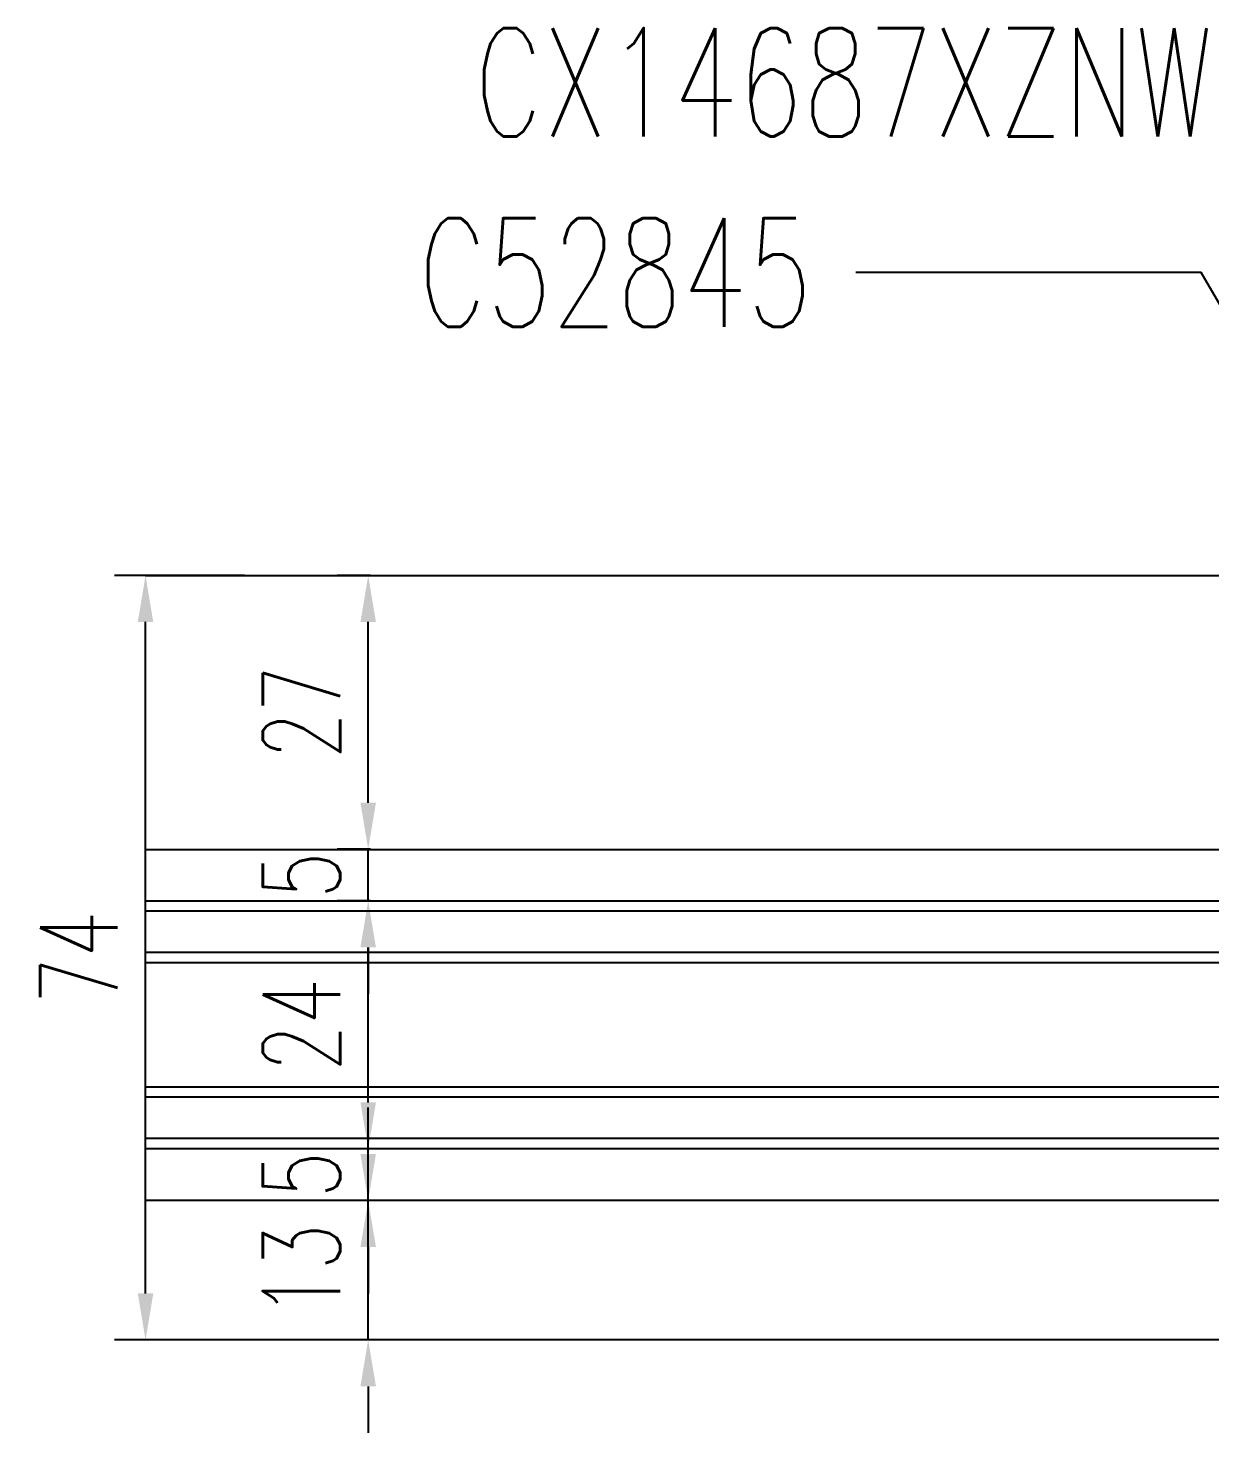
# Model space of a CAD drawing. Extents: x -202236 to 1002404, y -663931 to 1550022.
# Drawn here: x 21547.6 to 21662, y -357056.1 to -356920.1 of the extents above; entities that cross this region are included whole.
import ezdxf
from ezdxf.enums import TextEntityAlignment as Align

# ---------------------------------------------------------------- set-up
doc = ezdxf.new("R2010")
doc.units = 0
for name, color, linetype in [('!ZN1-文字-7', 7, 'Continuous'), ('!ZN1-标注-173', 173, 'Continuous'), ('112铝材投影', 112, 'Continuous'), ('4玻璃幕墙', 4, 'Continuous'), ('Fill', 8, 'Continuous')]:
    doc.layers.add(name, color=color, linetype=linetype)
doc.styles.add('ZNDimTStyle', font='ROMANS.shx', dxfattribs={"width": 0.7, "bigfont": 'CHINESE.shx'})
doc.styles.add('ZNTextStyle', font='ROMANS.shx', dxfattribs={"width": 0.7, "bigfont": 'CHINESE.shx'})
doc.dimstyles.new('ZN机械-3-1', dxfattribs={"dimscale": 3, "dimtxt": 2.5, "dimasz": 1.5, "dimexe": 1, "dimexo": 2, "dimgap": 0.9, "dimtad": 1, "dimdec": 0, "dimzin": 0, "dimdsep": 46, "dimtxsty": 'ZNDimTStyle', "dimcen": 2.5, "dimdle": 1, "dimclrd": 173, "dimclre": 173, "dimclrt": 7, "dimazin": 2, "dimtfac": 1, "dimtdec": 0, "dimtix": 1, "dimtmove": 2, "dimatfit": 3, "dimfxl": 0, "dimfrac": 2, "dimtolj": 1, "dimtzin": 0, "dimarcsym": 0})

# ---------------------------------------------------------------- blocks, each defined once
blk = doc.blocks.new('*U676')
at = {"layer": '112铝材投影', "ltscale": 0.1}
for p, q in [((152, 72.2), (39.7, 72.2)), ((152, 45.69), (42.28, 45.69)), ((41.5, 11.7), (152, 11.7)), ((34.5, -1.8), (152, -1.8))]:
    blk.add_line(p, q, dxfattribs=at)
at = {"layer": '4玻璃幕墙'}
for points in [[(152, 40.7), (24.5, 40.7), (23.5, 39.7), (23.5, 35.7), (24.5, 34.7), (152, 34.7)], [(152, 22.7), (24.5, 22.7), (23.5, 21.7), (23.5, 17.7), (24.5, 16.7), (152, 16.7)]]:
    blk.add_lwpolyline(points, dxfattribs=at)
at = {"layer": 'Fill'}
for p, q in [((23.5, 39.7), (152, 39.7)), ((23.5, 35.7), (152, 35.7)), ((23.5, 21.7), (152, 21.7)), ((23.5, 17.7), (152, 17.7))]:
    blk.add_line(p, q, dxfattribs=at)
blk = doc.blocks.new('*D723')
at = {"layer": '!ZN1-标注-173', "color": 173, "lineweight": -2, "ltscale": 30, "transparency": 16777216}
for p, q in [((21580.51, -357029.11), (21580.51, -357024.61)), ((21580.74, -357033.61), (21577.51, -357033.61)), ((21580.51, -357047.11), (21580.51, -357033.61)), ((21580.74, -357047.11), (21577.51, -357047.11)), ((21580.51, -357051.61), (21580.51, -357056.11))]:
    blk.add_line(p, q, dxfattribs=at)
at = {"layer": '!ZN1-标注-173', "color": 173, "ltscale": 30, "transparency": 16777216}
for points in [[(21579.76, -357029.11), (21581.26, -357029.11), (21580.51, -357033.61)], [(21579.76, -357051.61), (21581.26, -357051.61), (21580.51, -357047.11)]]:
    blk.add_solid(points, dxfattribs=at)
at = {"layer": 'Defpoints', "color": 0, "ltscale": 30, "transparency": 16777216}
for p in [(21580.51, -357033.61), (21586.74, -357033.61), (21586.74, -357047.11)]:
    blk.add_point(p, dxfattribs=at)
at = {"layer": '!ZN1-标注-173', "color": 7, "ltscale": 30, "transparency": 16777216, "insert": (21574.06, -357040.36), "char_height": 7.5, "attachment_point": 5, "rotation": 90, "style": 'ZNDimTStyle'}
blk.add_mtext('\\A1;13', dxfattribs=at)
blk = doc.blocks.new('*D724')
at = {"layer": '!ZN1-标注-173', "color": 173, "lineweight": -2, "ltscale": 30, "transparency": 16777216}
for p, q in [((21580.51, -357024.11), (21580.51, -357019.61)), ((21580.74, -357028.61), (21577.51, -357028.61)), ((21580.51, -357033.61), (21580.51, -357028.61)), ((21580.74, -357033.61), (21577.51, -357033.61)), ((21580.51, -357038.11), (21580.51, -357042.61))]:
    blk.add_line(p, q, dxfattribs=at)
at = {"layer": '!ZN1-标注-173', "color": 173, "ltscale": 30, "transparency": 16777216}
for points in [[(21579.76, -357024.11), (21581.26, -357024.11), (21580.51, -357028.61)], [(21579.76, -357038.11), (21581.26, -357038.11), (21580.51, -357033.61)]]:
    blk.add_solid(points, dxfattribs=at)
at = {"layer": 'Defpoints', "color": 0, "ltscale": 30, "transparency": 16777216}
for p in [(21580.51, -357028.61), (21586.74, -357028.61), (21586.74, -357033.61)]:
    blk.add_point(p, dxfattribs=at)
at = {"layer": '!ZN1-标注-173', "color": 7, "ltscale": 30, "transparency": 16777216, "insert": (21574.06, -357031.11), "char_height": 7.5, "attachment_point": 5, "rotation": 90, "style": 'ZNDimTStyle'}
blk.add_mtext('\\A1;5', dxfattribs=at)
blk = doc.blocks.new('*D725')
at = {"layer": '!ZN1-标注-173', "color": 173, "lineweight": -2, "ltscale": 30, "transparency": 16777216}
for p, q in [((21580.74, -357004.61), (21577.51, -357004.61)), ((21580.51, -357024.11), (21580.51, -357009.11)), ((21580.74, -357028.61), (21577.51, -357028.61))]:
    blk.add_line(p, q, dxfattribs=at)
at = {"layer": '!ZN1-标注-173', "color": 173, "ltscale": 30, "transparency": 16777216}
for points in [[(21579.76, -357009.11), (21581.26, -357009.11), (21580.51, -357004.61)], [(21579.76, -357024.11), (21581.26, -357024.11), (21580.51, -357028.61)]]:
    blk.add_solid(points, dxfattribs=at)
at = {"layer": 'Defpoints', "color": 0, "ltscale": 30, "transparency": 16777216}
for p in [(21580.51, -357004.61), (21586.74, -357004.61), (21586.74, -357028.61)]:
    blk.add_point(p, dxfattribs=at)
at = {"layer": '!ZN1-标注-173', "color": 7, "ltscale": 30, "transparency": 16777216, "insert": (21574.06, -357016.61), "char_height": 7.5, "attachment_point": 5, "rotation": 90, "style": 'ZNDimTStyle'}
blk.add_mtext('\\A1;24', dxfattribs=at)
blk = doc.blocks.new('*D726')
at = {"layer": '!ZN1-标注-173', "color": 173, "lineweight": -2, "ltscale": 30, "transparency": 16777216}
for p, q in [((21580.51, -356995.11), (21580.51, -356990.61)), ((21580.74, -356999.61), (21577.51, -356999.61)), ((21580.51, -357004.61), (21580.51, -356999.61)), ((21580.74, -357004.61), (21577.51, -357004.61)), ((21580.51, -357009.11), (21580.51, -357013.61))]:
    blk.add_line(p, q, dxfattribs=at)
at = {"layer": '!ZN1-标注-173', "color": 173, "ltscale": 30, "transparency": 16777216}
for points in [[(21579.76, -356995.11), (21581.26, -356995.11), (21580.51, -356999.61)], [(21579.76, -357009.11), (21581.26, -357009.11), (21580.51, -357004.61)]]:
    blk.add_solid(points, dxfattribs=at)
at = {"layer": 'Defpoints', "color": 0, "ltscale": 30, "transparency": 16777216}
for p in [(21580.51, -356999.61), (21586.74, -356999.61), (21586.74, -357004.61)]:
    blk.add_point(p, dxfattribs=at)
at = {"layer": '!ZN1-标注-173', "color": 7, "ltscale": 30, "transparency": 16777216, "insert": (21574.06, -357002.11), "char_height": 7.5, "attachment_point": 5, "rotation": 90, "style": 'ZNDimTStyle'}
blk.add_mtext('\\A1;5', dxfattribs=at)
blk = doc.blocks.new('*D727')
at = {"layer": '!ZN1-标注-173', "color": 173, "lineweight": -2, "ltscale": 30, "transparency": 16777216}
for p, q in [((21580.74, -356973.11), (21577.51, -356973.11)), ((21580.51, -356995.11), (21580.51, -356977.61)), ((21580.74, -356999.61), (21577.51, -356999.61))]:
    blk.add_line(p, q, dxfattribs=at)
at = {"layer": '!ZN1-标注-173', "color": 173, "ltscale": 30, "transparency": 16777216}
for points in [[(21579.76, -356977.61), (21581.26, -356977.61), (21580.51, -356973.11)], [(21579.76, -356995.11), (21581.26, -356995.11), (21580.51, -356999.61)]]:
    blk.add_solid(points, dxfattribs=at)
at = {"layer": 'Defpoints', "color": 0, "ltscale": 30, "transparency": 16777216}
for p in [(21580.51, -356973.11), (21586.74, -356973.11), (21586.74, -356999.61)]:
    blk.add_point(p, dxfattribs=at)
at = {"layer": '!ZN1-标注-173', "color": 7, "ltscale": 30, "transparency": 16777216, "insert": (21574.06, -356986.36), "char_height": 7.5, "attachment_point": 5, "rotation": 90, "style": 'ZNDimTStyle'}
blk.add_mtext('\\A1;27', dxfattribs=at)
blk = doc.blocks.new('*D728')
at = {"layer": '!ZN1-标注-173', "color": 173, "lineweight": -2, "ltscale": 30, "transparency": 16777216}
for p, q in [((21568.53, -356973.11), (21555.96, -356973.11)), ((21558.96, -357042.61), (21558.96, -356977.61)), ((21568.53, -357047.11), (21555.96, -357047.11))]:
    blk.add_line(p, q, dxfattribs=at)
at = {"layer": '!ZN1-标注-173', "color": 173, "ltscale": 30, "transparency": 16777216}
for points in [[(21558.21, -356977.61), (21559.71, -356977.61), (21558.96, -356973.11)], [(21558.21, -357042.61), (21559.71, -357042.61), (21558.96, -357047.11)]]:
    blk.add_solid(points, dxfattribs=at)
at = {"layer": 'Defpoints', "color": 0, "ltscale": 30, "transparency": 16777216}
for p in [(21558.96, -356973.11), (21574.53, -356973.11), (21574.53, -357047.11)]:
    blk.add_point(p, dxfattribs=at)
at = {"layer": '!ZN1-标注-173', "color": 7, "ltscale": 30, "transparency": 16777216, "insert": (21552.51, -357010.11), "char_height": 7.5, "attachment_point": 5, "rotation": 90, "style": 'ZNDimTStyle'}
blk.add_mtext('\\A1;74', dxfattribs=at)

msp = doc.modelspace()

# ---------------------------------------------------------------- block references
at = {"ltscale": 20, "xscale": -1}
msp.add_blockref('*U676', (21710.96, -357045.31), dxfattribs=at)

# ---------------------------------------------------------------- texts
at = {"layer": '!ZN1-文字-7', "ltscale": 30, "style": 'ZNTextStyle', "width": 0.7}
msp.add_text('CX14687XZNW', height=10.5, dxfattribs=at).set_placement((21662.29, -356925.37), align=Align.MIDDLE_RIGHT)
msp.add_text('C52845', height=10.5, dxfattribs=at).set_placement((21585.37, -356943.78), align=Align.MIDDLE_LEFT)

# ---------------------------------------------------------------- dimensions: what is measured, and where the dimension line sits
at = {"layer": '!ZN1-标注-173', "ltscale": 30}
for base, p1, p2, picture, middle in [((21558.96, -356973.11), (21574.53, -357047.11), (21574.53, -356973.11), '*D728', (21552.51, -357010.11)), ((21580.5071, -356973.1067), (21586.7377, -356999.6127), (21586.7377, -356973.1067), '*D727', (21574.0571, -356986.3597)), ((21580.51, -356999.61), (21586.74, -357004.61), (21586.74, -356999.61), '*D726', (21574.06, -357002.11)), ((21580.51, -357004.61), (21586.74, -357028.61), (21586.74, -357004.61), '*D725', (21574.06, -357016.61)), ((21580.51, -357028.61), (21586.74, -357033.61), (21586.74, -357028.61), '*D724', (21574.06, -357031.11)), ((21580.507094, -357033.60671), (21586.737739, -357047.106709), (21586.737739, -357033.60671), '*D723', (21574.057094, -357040.356709))]:
    dim = msp.add_linear_dim(base=base, p1=p1, p2=p2, angle=90, dimstyle='ZN机械-3-1', dxfattribs=at)
    dim.commit()
    dim.dimension.update_dxf_attribs({"geometry": picture, "text_midpoint": middle})

# ---------------------------------------------------------------- leaders
at = {"layer": '!ZN1-标注-173'}
msp.add_leader([(21678.66, -356974.11), (21661.15, -356943.78), (21627.72, -356943.78)], dimstyle='ZN机械-3-1', dxfattribs=at)

doc.saveas('drawing.dxf')
